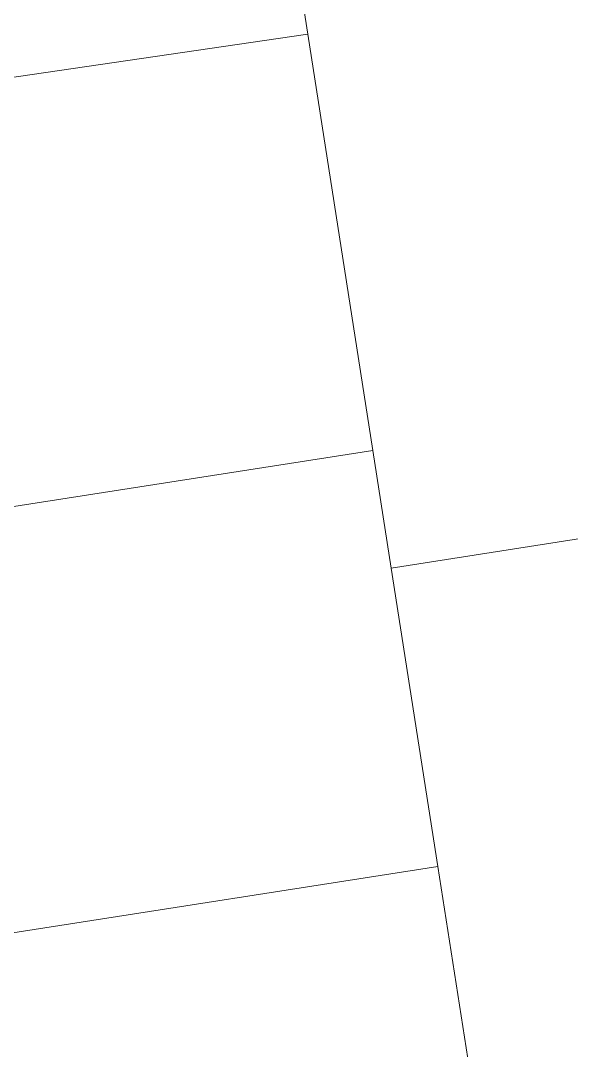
# Model space of a CAD drawing. Header units: metres. Extents: x 662613 to 666742, y 2728069 to 2732733.
# Drawn here: x 663384.88 to 663404.5, y 2730389.87 to 2730426.55 of the extents above; entities that cross this region are included whole.
import ezdxf

# ---------------------------------------------------------------- set-up
doc = ezdxf.new("R2010")
doc.units = ezdxf.units.M
doc.header["$MEASUREMENT"] = 0
doc.layers.add('Xref_DQ_MasterPlan_2024$0$DQ_PLOTS', color=252, linetype='Continuous', lineweight=15)

# ---------------------------------------------------------------- blocks, each defined once
blk = doc.blocks.new('Xref_DQ_MasterPlan_2024')
at = {"layer": 'Xref_DQ_MasterPlan_2024$0$DQ_PLOTS'}
for points in [[(663423.793, 2730432.431), (663415.032, 2730420.427), (663406.189, 2730408.311), (663398.081, 2730407.045), (663397.426, 2730411.239), (663395.111, 2730426.059), (663392.796, 2730440.879), (663392.01, 2730445.912), (663396.918, 2730451.846), (663402.391, 2730447.912), (663410.333, 2730442.154), (663411.713, 2730441.148), (663414.948, 2730438.799), (663417.018, 2730437.32), (663417.798, 2730436.757), (663419.875, 2730435.264), (663422.988, 2730433.01), (663423.793, 2730432.431)], [(663363.166, 2730436.522), (663364.15, 2730436.623), (663392.796, 2730440.879), (663395.111, 2730426.059), (663366.453, 2730421.867), (663365.469, 2730421.703), (663365.159, 2730423.624), (663364.304, 2730429.656), (663363.166, 2730436.522)], [(663365.469, 2730421.703), (663366.453, 2730421.867), (663395.111, 2730426.059), (663397.426, 2730411.239), (663367.881, 2730406.624), (663366.839, 2730413.749), (663365.469, 2730421.703)], [(663367.881, 2730406.624), (663397.426, 2730411.239), (663398.081, 2730407.045), (663399.74, 2730396.418), (663370.215, 2730391.807), (663368.596, 2730401.947), (663368.282, 2730403.884), (663367.881, 2730406.624)], [(663430.946, 2730390.204), (663430.779, 2730389.972), (663429.839, 2730388.685), (663428.14, 2730386.343), (663426.61, 2730384.245), (663423.751, 2730380.316), (663422.88, 2730379.143), (663420.489, 2730375.859), (663418.927, 2730373.738), (663417.571, 2730371.875), (663416.81, 2730370.849), (663416.377, 2730371.202), (663402.055, 2730381.598), (663399.74, 2730396.418), (663398.081, 2730407.045), (663406.189, 2730408.311), (663430.379, 2730390.619), (663430.946, 2730390.204)], [(663370.215, 2730391.807), (663399.74, 2730396.418), (663402.055, 2730381.598), (663372.583, 2730376.995), (663372.088, 2730380.135), (663370.972, 2730387.093), (663370.656, 2730389.041), (663370.215, 2730391.807)]]:
    blk.add_lwpolyline(points, close=True, dxfattribs=at)

msp = doc.modelspace()

# ---------------------------------------------------------------- block references
msp.add_blockref('Xref_DQ_MasterPlan_2024', (0, 0))

doc.saveas('drawing.dxf')
